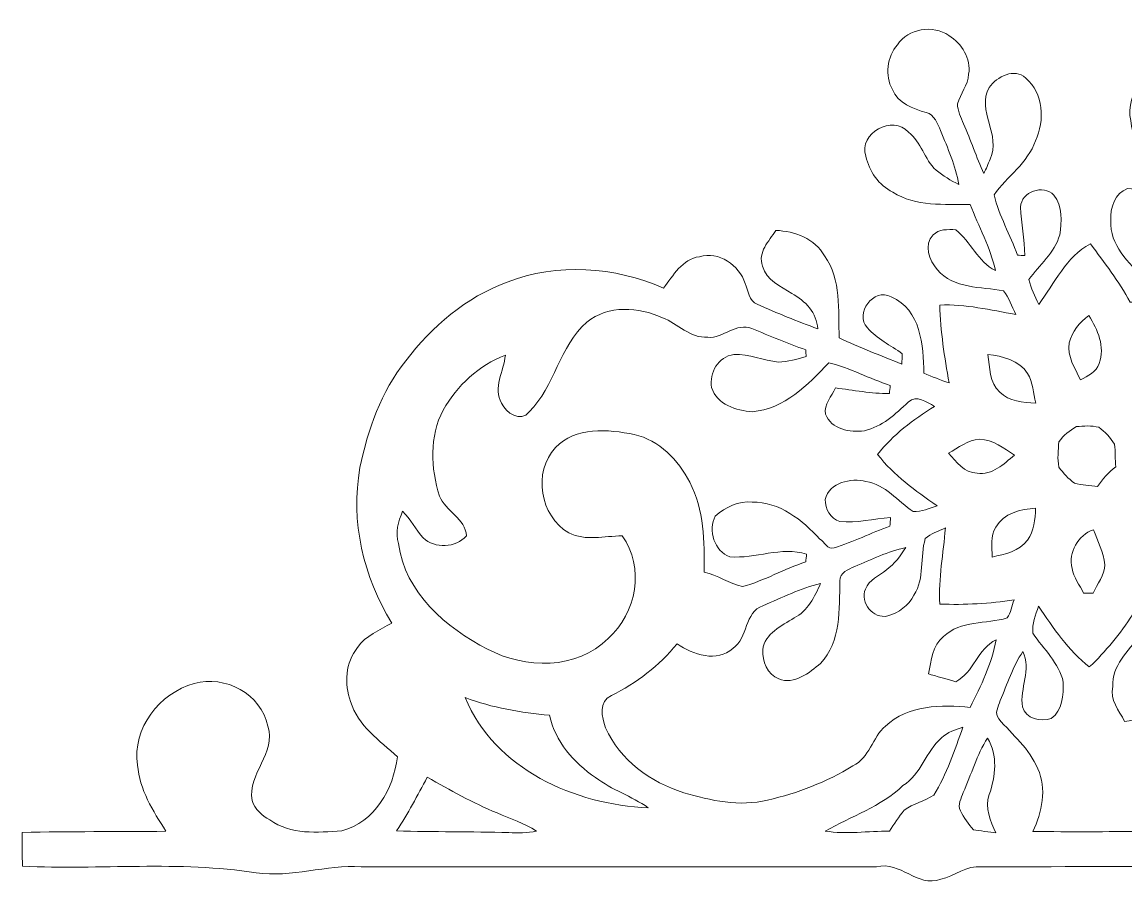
# Model space of a CAD drawing. Header units: centimetres. Extents: x -16.1 to 16.1, y -14.7 to 14.6.
# Drawn here: x -16.05 to 0.58, y 1.6 to 14.65 of the extents above; entities that cross this region are included whole.
import ezdxf

# ---------------------------------------------------------------- set-up
doc = ezdxf.new("R2010")
doc.units = ezdxf.units.CM
doc.header["$MEASUREMENT"] = 0
doc.layers.add('Layer 1', color=7, linetype='Continuous')

msp = doc.modelspace()

# ---------------------------------------------------------------- linework, layer by layer
at = {"layer": 'Layer 1', "color": 251, "lineweight": 9}
for points, knots in [([(-2.86544, 14.3051), (-2.70704, 14.55099), (-2.32851, 14.61061), (-2.08933, 14.44586), (-2.08933, 14.44586), (-1.89989, 14.32133), (-1.75137, 14.09767), (-1.793, 13.86131), (-1.793, 13.86131), (-1.80287, 13.69797), (-1.91541, 13.5685), (-1.96162, 13.41646), (-1.96162, 13.41646), (-1.96162, 13.31027), (-1.90694, 13.2129), (-1.87061, 13.11483), (-1.87061, 13.11483), (-1.76125, 12.86859), (-1.67411, 12.61283), (-1.56546, 12.36588), (-1.56546, 12.36588), (-1.52771, 12.43609), (-1.49913, 12.51017), (-1.4695, 12.58425), (-1.4695, 12.58425), (-1.29733, 12.94197), (-1.67799, 13.31239), (-1.48396, 13.66411), (-1.48396, 13.66411), (-1.36825, 13.82286), (-1.10226, 13.96573), (-0.93291, 13.8031), (-0.93291, 13.8031), (-0.66233, 13.5745), (-0.64399, 13.16457), (-0.78616, 12.85942), (-0.78616, 12.85942), (-0.90152, 12.52569), (-1.21302, 12.32179), (-1.41094, 12.04309), (-1.41094, 12.04309), (-1.33509, 11.72771), (-1.16469, 11.44196), (-1.0585, 11.13575), (-1.0585, 11.13575), (-1.03099, 11.13434), (-0.97595, 11.13187), (-0.94844, 11.13046), (-0.94844, 11.13046), (-0.94491, 11.37634), (-1.00312, 11.61623), (-1.01158, 11.86071), (-1.01158, 11.86071), (-1.001, 12.09283), (-0.66586, 12.20925), (-0.50993, 12.03921), (-0.50993, 12.03921), (-0.36776, 11.8787), (-0.39528, 11.6374), (-0.42068, 11.4409), (-0.42068, 11.4409), (-0.49759, 11.17314), (-0.72866, 10.98899), (-0.88423, 10.7678), (-0.88423, 10.7678), (-0.85813, 10.63656), (-0.7918, 10.51733), (-0.73783, 10.39527), (-0.73783, 10.39527), (-0.49688, 10.71206), (-0.32614, 11.11388), (0.04146, 11.30685), (0.04146, 11.30685), (0.25207, 11.02286), (0.47044, 10.74275), (0.63801, 10.43019), (0.63801, 10.43019), (0.65988, 10.42912), (0.70397, 10.42771), (0.7262, 10.42702), (0.7262, 10.42702), (0.76818, 10.54097), (0.80946, 10.65527), (0.84791, 10.77062), (0.84791, 10.77062), (0.62742, 11.02604), (0.32333, 11.2878), (0.35014, 11.65927), (0.35014, 11.65927), (0.33638, 11.84413), (0.40764, 12.07696), (0.60202, 12.13834), (0.60202, 12.13834), (0.76148, 12.14434), (0.95162, 12.03075), (0.95833, 11.85683), (0.95833, 11.85683), (0.97173, 11.612), (0.89059, 11.37528), (0.8973, 11.13081), (0.8973, 11.13081), (0.92693, 11.13116), (0.98584, 11.13116), (1.01548, 11.13116), (1.01548, 11.13116), (1.1259, 11.4402), (1.24478, 11.7457), (1.3739, 12.04697), (1.3739, 12.04697), (1.06592, 12.36342), (0.69692, 12.69679), (0.64859, 13.16281), (0.64859, 13.16281), (0.60273, 13.37095), (0.68281, 13.57873), (0.79429, 13.75018), (0.79429, 13.75018), (0.94245, 13.94774), (1.26313, 13.88107), (1.40142, 13.70291), (1.40142, 13.70291), (1.51148, 13.57062), (1.44869, 13.38083), (1.44022, 13.22737), (1.44022, 13.22737), (1.3873, 12.96702), (1.35062, 12.69362), (1.42893, 12.43468), (1.42893, 12.43468), (1.45751, 12.43503), (1.51536, 12.43609), (1.54429, 12.43644), (1.54429, 12.43644), (1.63072, 12.67633), (1.72068, 12.91516), (1.82052, 13.15011), (1.82052, 13.15011), (1.86567, 13.26829), (1.94258, 13.40517), (1.85579, 13.52441), (1.85579, 13.52441), (1.71997, 13.75442), (1.6473, 14.07298), (1.84274, 14.29135), (1.84274, 14.29135), (2.04841, 14.62754), (2.6058, 14.6473), (2.81394, 14.3051), (2.81394, 14.3051), (3.03513, 14.05252), (2.9487, 13.638), (2.69893, 13.43762), (2.69893, 13.43762), (2.54371, 13.33497), (2.2756, 13.35613), (2.20645, 13.1494), (2.20645, 13.1494), (2.08475, 12.85519), (1.97256, 12.55709), (1.85756, 12.2604), (1.85756, 12.2604), (2.29818, 12.26005), (2.39589, 12.79768), (2.67389, 13.03475), (2.67389, 13.03475), (2.91519, 13.23442), (3.30536, 13.01464), (3.30677, 12.71937), (3.30677, 12.71937), (3.25597, 12.38599), (2.99386, 12.10659), (2.67459, 12.00711), (2.67459, 12.00711), (2.37226, 11.88787), (2.03924, 11.96231), (1.72985, 11.8974), (1.72985, 11.8974), (1.5517, 11.61482), (1.47444, 11.28568), (1.33474, 10.98441), (1.33474, 10.98441), (1.38096, 10.97065), (1.42752, 10.95689), (1.47409, 10.94313), (1.47409, 10.94313), (1.61026, 11.11882), (1.7235, 11.31073), (1.85826, 11.48747), (1.85826, 11.48747), (2.01066, 11.60812), (2.26854, 11.54109), (2.3331, 11.35341), (2.3331, 11.35341), (2.38496, 11.14598), (2.25232, 10.94807), (2.10061, 10.82107), (2.10061, 10.82107), (1.84839, 10.62457), (1.50972, 10.68278), (1.22044, 10.60411), (1.22044, 10.60411), (1.13824, 10.52192), (1.10896, 10.3928), (1.05816, 10.28697), (1.05816, 10.28697), (1.4441, 10.32718), (1.83533, 10.46018), (2.22304, 10.37797), (2.22304, 10.37797), (2.19305, 9.98392), (2.11579, 9.59728), (2.03218, 9.21205), (2.03218, 9.21205), (2.16553, 9.25721), (2.295, 9.31153), (2.42447, 9.36657), (2.42447, 9.36657), (2.45128, 9.7084), (2.4474, 10.10035), (2.688, 10.3741), (2.688, 10.3741), (2.81994, 10.49863), (3.03831, 10.61399), (3.21117, 10.50357), (3.21117, 10.50357), (3.34487, 10.40655), (3.39708, 10.16526), (3.25985, 10.04919), (3.25985, 10.04919), (3.10251, 9.89503), (2.91413, 9.77861), (2.74127, 9.6442), (2.74127, 9.6442), (2.74867, 9.60046), (2.75644, 9.55707), (2.76455, 9.51332), (2.76455, 9.51332), (3.07429, 9.6375), (3.37662, 9.77932), (3.68953, 9.89503), (3.68953, 9.89503), (3.69341, 10.29543), (3.66272, 10.73358), (3.87721, 11.09236), (3.87721, 11.09236), (4.01127, 11.36012), (4.30372, 11.55062), (4.60886, 11.51322), (4.60886, 11.51322), (4.88051, 11.41585), (4.95671, 10.98864), (4.72422, 10.80802), (4.72422, 10.80802), (4.4734, 10.57059), (4.09417, 10.44113), (3.99045, 10.08094), (3.99045, 10.08094), (4.18413, 10.0894), (4.35664, 10.18431), (4.53232, 10.25663), (4.53232, 10.25663), (4.69213, 10.33), (4.86604, 10.38045), (5.01245, 10.48099), (5.01245, 10.48099), (5.09182, 10.63867), (5.11334, 10.82883), (5.23929, 10.96289), (5.23929, 10.96289), (5.3998, 11.18267), (5.724, 11.22782), (5.95437, 11.09447), (5.95437, 11.09447), (6.14698, 11.01157), (6.2253, 10.79955), (6.32549, 10.62881), (6.32549, 10.62881), (6.9552, 10.83871), (7.63429, 11.01722), (8.29822, 10.86729), (8.29822, 10.86729), (9.10679, 10.71242), (9.79964, 10.18642), (10.29953, 9.54966), (10.29953, 9.54966), (10.82235, 8.8374), (11.08164, 7.93711), (11.02025, 7.05623), (11.02025, 7.05623), (10.97863, 6.53235), (10.76061, 6.04305), (10.50449, 5.59114), (10.50449, 5.59114), (10.72674, 5.44756), (10.99662, 5.30398), (11.07529, 5.03199), (11.07529, 5.03199), (11.11198, 4.8108), (11.14443, 4.5642), (11.03472, 4.35677), (11.03472, 4.35677), (10.92218, 4.05726), (10.64984, 3.87029), (10.43182, 3.65227), (10.43182, 3.65227), (10.40642, 3.61982), (10.35985, 3.59054), (10.36762, 3.54362), (10.36762, 3.54362), (10.44769, 3.10476), (10.68547, 2.63238), (11.14302, 2.49022), (11.14302, 2.49022), (11.54413, 2.40485), (11.99745, 2.41861), (12.34846, 2.65391), (12.34846, 2.65391), (12.50651, 2.75904), (12.62116, 2.94742), (12.56965, 3.14427), (12.56965, 3.14427), (12.51603, 3.32243), (12.40032, 3.47412), (12.33964, 3.6491), (12.33964, 3.6491), (12.19395, 4.1003), (12.54531, 4.59594), (12.98911, 4.69262), (12.98911, 4.69262), (13.64139, 4.83125), (14.30567, 4.24741), (14.30814, 3.59336), (14.30814, 3.59336), (14.30779, 3.16897), (14.06684, 2.80702), (13.87317, 2.44789), (13.87317, 2.44789), (14.5879, 2.44436), (15.30298, 2.45776), (16.01806, 2.45142), (16.01806, 2.45142), (16.02194, 2.27574), (16.02582, 2.10005), (16.02264, 1.92402), (16.02264, 1.92402), (15.07685, 1.91414), (14.1307, 1.93566), (13.18525, 1.91731), (13.18525, 1.91731), (12.8995, 1.91802), (12.62257, 1.83582), (12.33788, 1.82841), (12.33788, 1.82841), (11.84046, 1.79067), (11.35469, 1.93636), (10.85798, 1.9226), (10.85798, 1.9226), (8.27035, 1.92084), (5.68273, 1.92684), (3.0951, 1.92014), (3.0951, 1.92014), (2.85415, 1.95612), (2.67389, 1.76103), (2.44599, 1.73422), (2.44599, 1.73422), (2.19375, 1.69012), (2.00079, 1.90497), (1.7549, 1.90885), (1.7549, 1.90885), (0.63836, 1.94165), (-0.47995, 1.91943), (-1.59685, 1.92049), (-1.59685, 1.92049), (-1.82686, 1.95506), (-2.00043, 1.77973), (-2.2128, 1.73457), (-2.2128, 1.73457), (-2.5751, 1.60475), (-2.81641, 2.01644), (-3.18153, 1.92155), (-3.18153, 1.92155), (-5.76916, 1.92649), (-8.35678, 1.91872), (-10.94405, 1.92472), (-10.94405, 1.92472), (-11.47604, 1.95647), (-11.99216, 1.75504), (-12.52485, 1.833), (-12.52485, 1.833), (-13.69043, 2.01362), (-14.87506, 1.87745), (-16.04839, 1.93107), (-16.04839, 1.93107), (-16.05085, 2.10146), (-16.05369, 2.2708), (-16.05333, 2.44047), (-16.05333, 2.44047), (-15.3319, 2.4613), (-14.61047, 2.44472), (-13.88904, 2.45952), (-13.88904, 2.45952), (-14.07848, 2.76821), (-14.28662, 3.08254), (-14.31308, 3.45542), (-14.31308, 3.45542), (-14.40304, 4.01034), (-13.97865, 4.53633), (-13.46112, 4.68627), (-13.46112, 4.68627), (-12.99369, 4.81503), (-12.45182, 4.5268), (-12.35164, 4.04068), (-12.35164, 4.04068), (-12.21405, 3.63887), (-12.6642, 3.32454), (-12.5887, 2.92273), (-12.5887, 2.92273), (-12.54531, 2.79255), (-12.44265, 2.68848), (-12.31989, 2.62957), (-12.31989, 2.62957), (-12.00909, 2.40203), (-11.59916, 2.43766), (-11.23756, 2.46588), (-11.23756, 2.46588), (-10.73979, 2.59112), (-10.45934, 3.09982), (-10.39831, 3.57854), (-10.39831, 3.57854), (-10.6643, 3.82478), (-10.99803, 4.04703), (-11.10351, 4.41357), (-11.10351, 4.41357), (-11.19841, 4.67709), (-11.18676, 5.00412), (-10.99979, 5.22602), (-10.99979, 5.22602), (-10.87561, 5.40663), (-10.66747, 5.48848), (-10.48509, 5.59467), (-10.48509, 5.59467), (-10.91019, 6.28964), (-11.11127, 7.12643), (-10.9631, 7.9357), (-10.9631, 7.9357), (-10.84386, 8.5079), (-10.6449, 9.08188), (-10.27448, 9.54295), (-10.27448, 9.54295), (-9.87902, 10.05907), (-9.36431, 10.50532), (-8.74589, 10.72758), (-8.74589, 10.72758), (-7.9906, 11.02639), (-7.12664, 10.96254), (-6.38934, 10.64151), (-6.38934, 10.64151), (-6.24435, 10.82742), (-6.10817, 11.07825), (-5.84888, 11.11282), (-5.84888, 11.11282), (-5.55431, 11.20066), (-5.24881, 10.98652), (-5.15885, 10.70995), (-5.15885, 10.70995), (-5.11122, 10.60129), (-5.10204, 10.4503), (-4.97964, 10.39562), (-4.97964, 10.39562), (-4.67942, 10.26367), (-4.37427, 10.14127), (-4.06736, 10.02556), (-4.06736, 10.02556), (-4.07547, 10.26474), (-4.25573, 10.45171), (-4.45682, 10.55754), (-4.45682, 10.55754), (-4.62227, 10.66338), (-4.84523, 10.76004), (-4.89638, 10.96889), (-4.89638, 10.96889), (-4.9761, 11.18337), (-4.79972, 11.34565), (-4.69847, 11.50863), (-4.69847, 11.50863), (-4.41237, 11.49876), (-4.1111, 11.3834), (-3.96293, 11.12517), (-3.96293, 11.12517), (-3.70787, 10.76674), (-3.76114, 10.30531), (-3.74351, 9.89044), (-3.74351, 9.89044), (-3.43553, 9.74333), (-3.11662, 9.62163), (-2.79912, 9.49673), (-2.79912, 9.49673), (-2.79771, 9.5479), (-2.79594, 9.59905), (-2.79418, 9.64984), (-2.79418, 9.64984), (-2.96739, 9.78214), (-3.17624, 9.87457), (-3.31876, 10.04284), (-3.31876, 10.04284), (-3.51349, 10.25416), (-3.23021, 10.6528), (-2.95857, 10.50886), (-2.95857, 10.50886), (-2.51266, 10.31307), (-2.47351, 9.7765), (-2.46892, 9.3581), (-2.46892, 9.3581), (-2.34262, 9.30623), (-2.21598, 9.25333), (-2.0858, 9.21064), (-2.0858, 9.21064), (-2.15812, 9.59869), (-2.21668, 9.99028), (-2.22796, 10.38539), (-2.22796, 10.38539), (-1.84027, 10.40197), (-1.4635, 10.30884), (-1.08461, 10.24392), (-1.08461, 10.24392), (-1.13823, 10.36634), (-1.18974, 10.49193), (-1.2677, 10.60129), (-1.2677, 10.60129), (-1.60708, 10.65879), (-2.02089, 10.6281), (-2.26642, 10.91809), (-2.26642, 10.91809), (-2.38707, 11.05637), (-2.47491, 11.29168), (-2.32957, 11.4409), (-2.32957, 11.4409), (-2.24138, 11.5291), (-2.10556, 11.52557), (-1.98844, 11.51781), (-1.98844, 11.51781), (-1.76195, 11.34142), (-1.65506, 11.03627), (-1.38977, 10.90538), (-1.38977, 10.90538), (-1.46386, 11.25428), (-1.64412, 11.56931), (-1.77077, 11.90022), (-1.77077, 11.90022), (-2.15918, 11.90868), (-2.59062, 11.86), (-2.93459, 12.08507), (-2.93459, 12.08507), (-3.14837, 12.18985), (-3.29054, 12.3994), (-3.3424, 12.62694), (-3.3424, 12.62694), (-3.45811, 12.9716), (-2.93247, 13.25982), (-2.70105, 12.98713), (-2.70105, 12.98713), (-2.5049, 12.84037), (-2.4601, 12.58002), (-2.28406, 12.41704), (-2.28406, 12.41704), (-2.17999, 12.33096), (-2.06217, 12.26182), (-1.94222, 12.19973), (-1.94222, 12.19973), (-1.98773, 12.48442), (-2.10944, 12.74724), (-2.21457, 13.01323), (-2.21457, 13.01323), (-2.26395, 13.11695), (-2.30664, 13.25206), (-2.43152, 13.28452), (-2.43152, 13.28452), (-2.62732, 13.34343), (-2.85697, 13.42457), (-2.94164, 13.63059), (-2.94164, 13.63059), (-3.05982, 13.84438), (-3.02102, 14.12095), (-2.86544, 14.3051), (-2.86544, 14.3051), (-2.86544, 14.3051), (-2.86544, 14.3051), (-2.86544, 14.3051)], [0, 0, 0, 0, 0.00675676, 0.00675676, 0.00675676, 0.00675676, 0.01351351, 0.01351351, 0.01351351, 0.01351351, 0.02027027, 0.02027027, 0.02027027, 0.02027027, 0.02702703, 0.02702703, 0.02702703, 0.02702703, 0.03378378, 0.03378378, 0.03378378, 0.03378378, 0.04054054, 0.04054054, 0.04054054, 0.04054054, 0.0472973, 0.0472973, 0.0472973, 0.0472973, 0.05405405, 0.05405405, 0.05405405, 0.05405405, 0.06081081, 0.06081081, 0.06081081, 0.06081081, 0.06756757, 0.06756757, 0.06756757, 0.06756757, 0.07432432, 0.07432432, 0.07432432, 0.07432432, 0.08108108, 0.08108108, 0.08108108, 0.08108108, 0.08783784, 0.08783784, 0.08783784, 0.08783784, 0.09459459, 0.09459459, 0.09459459, 0.09459459, 0.10135135, 0.10135135, 0.10135135, 0.10135135, 0.10810811, 0.10810811, 0.10810811, 0.10810811, 0.11486486, 0.11486486, 0.11486486, 0.11486486, 0.12162162, 0.12162162, 0.12162162, 0.12162162, 0.12837838, 0.12837838, 0.12837838, 0.12837838, 0.13513514, 0.13513514, 0.13513514, 0.13513514, 0.14189189, 0.14189189, 0.14189189, 0.14189189, 0.14864865, 0.14864865, 0.14864865, 0.14864865, 0.15540541, 0.15540541, 0.15540541, 0.15540541, 0.16216216, 0.16216216, 0.16216216, 0.16216216, 0.16891892, 0.16891892, 0.16891892, 0.16891892, 0.17567568, 0.17567568, 0.17567568, 0.17567568, 0.18243243, 0.18243243, 0.18243243, 0.18243243, 0.18918919, 0.18918919, 0.18918919, 0.18918919, 0.19594595, 0.19594595, 0.19594595, 0.19594595, 0.2027027, 0.2027027, 0.2027027, 0.2027027, 0.20945946, 0.20945946, 0.20945946, 0.20945946, 0.21621622, 0.21621622, 0.21621622, 0.21621622, 0.22297297, 0.22297297, 0.22297297, 0.22297297, 0.22972973, 0.22972973, 0.22972973, 0.22972973, 0.23648649, 0.23648649, 0.23648649, 0.23648649, 0.24324324, 0.24324324, 0.24324324, 0.24324324, 0.25, 0.25, 0.25, 0.25, 0.25675676, 0.25675676, 0.25675676, 0.25675676, 0.26351351, 0.26351351, 0.26351351, 0.26351351, 0.27027027, 0.27027027, 0.27027027, 0.27027027, 0.27702703, 0.27702703, 0.27702703, 0.27702703, 0.28378378, 0.28378378, 0.28378378, 0.28378378, 0.29054054, 0.29054054, 0.29054054, 0.29054054, 0.2972973, 0.2972973, 0.2972973, 0.2972973, 0.30405405, 0.30405405, 0.30405405, 0.30405405, 0.31081081, 0.31081081, 0.31081081, 0.31081081, 0.31756757, 0.31756757, 0.31756757, 0.31756757, 0.32432432, 0.32432432, 0.32432432, 0.32432432, 0.33108108, 0.33108108, 0.33108108, 0.33108108, 0.33783784, 0.33783784, 0.33783784, 0.33783784, 0.34459459, 0.34459459, 0.34459459, 0.34459459, 0.35135135, 0.35135135, 0.35135135, 0.35135135, 0.35810811, 0.35810811, 0.35810811, 0.35810811, 0.36486486, 0.36486486, 0.36486486, 0.36486486, 0.37162162, 0.37162162, 0.37162162, 0.37162162, 0.37837838, 0.37837838, 0.37837838, 0.37837838, 0.38513514, 0.38513514, 0.38513514, 0.38513514, 0.39189189, 0.39189189, 0.39189189, 0.39189189, 0.39864865, 0.39864865, 0.39864865, 0.39864865, 0.40540541, 0.40540541, 0.40540541, 0.40540541, 0.41216216, 0.41216216, 0.41216216, 0.41216216, 0.41891892, 0.41891892, 0.41891892, 0.41891892, 0.42567568, 0.42567568, 0.42567568, 0.42567568, 0.43243243, 0.43243243, 0.43243243, 0.43243243, 0.43918919, 0.43918919, 0.43918919, 0.43918919, 0.44594595, 0.44594595, 0.44594595, 0.44594595, 0.4527027, 0.4527027, 0.4527027, 0.4527027, 0.45945946, 0.45945946, 0.45945946, 0.45945946, 0.46621622, 0.46621622, 0.46621622, 0.46621622, 0.47297297, 0.47297297, 0.47297297, 0.47297297, 0.47972973, 0.47972973, 0.47972973, 0.47972973, 0.48648649, 0.48648649, 0.48648649, 0.48648649, 0.49324324, 0.49324324, 0.49324324, 0.49324324, 0.5, 0.5, 0.5, 0.5, 0.50675676, 0.50675676, 0.50675676, 0.50675676, 0.51351351, 0.51351351, 0.51351351, 0.51351351, 0.52027027, 0.52027027, 0.52027027, 0.52027027, 0.52702703, 0.52702703, 0.52702703, 0.52702703, 0.53378378, 0.53378378, 0.53378378, 0.53378378, 0.54054054, 0.54054054, 0.54054054, 0.54054054, 0.5472973, 0.5472973, 0.5472973, 0.5472973, 0.55405405, 0.55405405, 0.55405405, 0.55405405, 0.56081081, 0.56081081, 0.56081081, 0.56081081, 0.56756757, 0.56756757, 0.56756757, 0.56756757, 0.57432432, 0.57432432, 0.57432432, 0.57432432, 0.58108108, 0.58108108, 0.58108108, 0.58108108, 0.58783784, 0.58783784, 0.58783784, 0.58783784, 0.59459459, 0.59459459, 0.59459459, 0.59459459, 0.60135135, 0.60135135, 0.60135135, 0.60135135, 0.60810811, 0.60810811, 0.60810811, 0.60810811, 0.61486486, 0.61486486, 0.61486486, 0.61486486, 0.62162162, 0.62162162, 0.62162162, 0.62162162, 0.62837838, 0.62837838, 0.62837838, 0.62837838, 0.63513514, 0.63513514, 0.63513514, 0.63513514, 0.64189189, 0.64189189, 0.64189189, 0.64189189, 0.64864865, 0.64864865, 0.64864865, 0.64864865, 0.65540541, 0.65540541, 0.65540541, 0.65540541, 0.66216216, 0.66216216, 0.66216216, 0.66216216, 0.66891892, 0.66891892, 0.66891892, 0.66891892, 0.67567568, 0.67567568, 0.67567568, 0.67567568, 0.68243243, 0.68243243, 0.68243243, 0.68243243, 0.68918919, 0.68918919, 0.68918919, 0.68918919, 0.69594595, 0.69594595, 0.69594595, 0.69594595, 0.7027027, 0.7027027, 0.7027027, 0.7027027, 0.70945946, 0.70945946, 0.70945946, 0.70945946, 0.71621622, 0.71621622, 0.71621622, 0.71621622, 0.72297297, 0.72297297, 0.72297297, 0.72297297, 0.72972973, 0.72972973, 0.72972973, 0.72972973, 0.73648649, 0.73648649, 0.73648649, 0.73648649, 0.74324324, 0.74324324, 0.74324324, 0.74324324, 0.75, 0.75, 0.75, 0.75, 0.75675676, 0.75675676, 0.75675676, 0.75675676, 0.76351351, 0.76351351, 0.76351351, 0.76351351, 0.77027027, 0.77027027, 0.77027027, 0.77027027, 0.77702703, 0.77702703, 0.77702703, 0.77702703, 0.78378378, 0.78378378, 0.78378378, 0.78378378, 0.79054054, 0.79054054, 0.79054054, 0.79054054, 0.7972973, 0.7972973, 0.7972973, 0.7972973, 0.80405405, 0.80405405, 0.80405405, 0.80405405, 0.81081081, 0.81081081, 0.81081081, 0.81081081, 0.81756757, 0.81756757, 0.81756757, 0.81756757, 0.82432432, 0.82432432, 0.82432432, 0.82432432, 0.83108108, 0.83108108, 0.83108108, 0.83108108, 0.83783784, 0.83783784, 0.83783784, 0.83783784, 0.84459459, 0.84459459, 0.84459459, 0.84459459, 0.85135135, 0.85135135, 0.85135135, 0.85135135, 0.85810811, 0.85810811, 0.85810811, 0.85810811, 0.86486486, 0.86486486, 0.86486486, 0.86486486, 0.87162162, 0.87162162, 0.87162162, 0.87162162, 0.87837838, 0.87837838, 0.87837838, 0.87837838, 0.88513514, 0.88513514, 0.88513514, 0.88513514, 0.89189189, 0.89189189, 0.89189189, 0.89189189, 0.89864865, 0.89864865, 0.89864865, 0.89864865, 0.90540541, 0.90540541, 0.90540541, 0.90540541, 0.91216216, 0.91216216, 0.91216216, 0.91216216, 0.91891892, 0.91891892, 0.91891892, 0.91891892, 0.92567568, 0.92567568, 0.92567568, 0.92567568, 0.93243243, 0.93243243, 0.93243243, 0.93243243, 0.93918919, 0.93918919, 0.93918919, 0.93918919, 0.94594595, 0.94594595, 0.94594595, 0.94594595, 0.9527027, 0.9527027, 0.9527027, 0.9527027, 0.95945946, 0.95945946, 0.95945946, 0.95945946, 0.96621622, 0.96621622, 0.96621622, 0.96621622, 0.97297297, 0.97297297, 0.97297297, 0.97297297, 0.97972973, 0.97972973, 0.97972973, 0.97972973, 0.98648649, 0.98648649, 0.98648649, 0.98648649, 1, 1, 1, 1]), ([(-7.54433, 10.12891), (-7.95955, 9.76309), (-8.02798, 9.1616), (-8.41287, 8.77567), (-8.41287, 8.77567), (-8.54693, 8.61338), (-8.76177, 8.75662), (-8.8295, 8.90619), (-8.8295, 8.90619), (-8.96885, 9.13726), (-8.79246, 9.38809), (-8.77306, 9.63045), (-8.77306, 9.63045), (-9.1724, 9.47698), (-9.49872, 9.17183), (-9.71074, 8.80388), (-9.71074, 8.80388), (-9.91817, 8.40666), (-9.89665, 7.92547), (-9.76648, 7.50813), (-9.76648, 7.50813), (-9.67652, 7.28483), (-9.37031, 7.16312), (-9.36008, 6.907), (-9.36008, 6.907), (-9.51918, 6.72744), (-9.83633, 6.70874), (-10.0099, 6.87737), (-10.0099, 6.87737), (-10.12279, 7.00366), (-10.19934, 7.15818), (-10.31998, 7.27777), (-10.31998, 7.27777), (-10.38878, 7.12537), (-10.43323, 6.95604), (-10.38419, 6.79129), (-10.38419, 6.79129), (-10.28258, 6.0561), (-9.66734, 5.51847), (-9.04046, 5.20132), (-9.04046, 5.20132), (-8.47672, 4.90358), (-7.69532, 4.88417), (-7.22472, 5.3636), (-7.22472, 5.3636), (-6.7968, 5.73543), (-6.66803, 6.44098), (-7.01446, 6.90806), (-7.01446, 6.90806), (-7.28363, 6.90665), (-7.56197, 6.8248), (-7.81774, 6.95286), (-7.81774, 6.95286), (-8.24954, 7.20298), (-8.36488, 7.87185), (-8.01564, 8.23662), (-8.01564, 8.23662), (-7.72072, 8.55659), (-7.22048, 8.5139), (-6.83066, 8.43347), (-6.83066, 8.43347), (-6.4546, 8.35268), (-6.16921, 8.04612), (-5.99458, 7.71768), (-5.99458, 7.71768), (-5.77727, 7.3), (-5.76916, 6.82092), (-5.77727, 6.36196), (-5.77727, 6.36196), (-5.57583, 6.31257), (-5.39874, 6.19368), (-5.19907, 6.14394), (-5.19907, 6.14394), (-4.86922, 6.2339), (-4.57182, 6.40923), (-4.24762, 6.51577), (-4.24762, 6.51577), (-4.24445, 6.5447), (-4.23844, 6.60291), (-4.23563, 6.63183), (-4.23563, 6.63183), (-4.61663, 6.7546), (-5.00573, 6.55952), (-5.39168, 6.59268), (-5.39168, 6.59268), (-5.62593, 6.67205), (-5.72329, 6.9952), (-5.6097, 7.20686), (-5.6097, 7.20686), (-5.45624, 7.33986), (-5.26186, 7.43723), (-5.05302, 7.41747), (-5.05302, 7.41747), (-4.64237, 7.42347), (-4.29666, 7.14372), (-4.03278, 6.85797), (-4.03278, 6.85797), (-3.96787, 6.82516), (-3.91672, 6.6911), (-3.82147, 6.7285), (-3.82147, 6.7285), (-3.53219, 6.81387), (-3.26302, 6.95427), (-2.97798, 7.0527), (-2.97798, 7.0527), (-2.97516, 7.09715), (-2.97233, 7.14125), (-2.96951, 7.18534), (-2.96951, 7.18534), (-3.22422, 7.167), (-3.47645, 7.09433), (-3.73363, 7.12608), (-3.73363, 7.12608), (-3.87368, 7.161), (-3.9587, 7.32046), (-3.95447, 7.45698), (-3.95447, 7.45698), (-3.88814, 7.71169), (-3.56535, 7.78577), (-3.33957, 7.72509), (-3.33957, 7.72509), (-3.04818, 7.68311), (-2.86191, 7.42735), (-2.62872, 7.27601), (-2.62872, 7.27601), (-2.50208, 7.2693), (-2.38495, 7.31834), (-2.2696, 7.36244), (-2.2696, 7.36244), (-2.59238, 7.59068), (-2.92189, 7.81682), (-3.16424, 8.13467), (-3.16424, 8.13467), (-2.93212, 8.4317), (-2.63014, 8.66171), (-2.30982, 8.8561), (-2.30982, 8.8561), (-2.422, 8.92912), (-2.57793, 9.0346), (-2.70493, 8.92348), (-2.70493, 8.92348), (-2.89366, 8.73898), (-3.09933, 8.55306), (-3.36392, 8.49062), (-3.36392, 8.49062), (-3.5777, 8.46098), (-3.86486, 8.51355), (-3.94812, 8.74286), (-3.94812, 8.74286), (-3.97951, 8.88961), (-3.85428, 9.01132), (-3.7996, 9.13585), (-3.7996, 9.13585), (-3.52902, 9.10304), (-3.25985, 9.04907), (-2.98609, 9.0533), (-2.98609, 9.0533), (-2.98186, 9.09352), (-2.97762, 9.13409), (-2.97339, 9.1743), (-2.97339, 9.1743), (-3.28877, 9.27273), (-3.57946, 9.43817), (-3.9012, 9.5165), (-3.9012, 9.5165), (-4.21199, 9.18065), (-4.57112, 8.81976), (-5.05302, 8.77812), (-5.05302, 8.77812), (-5.29079, 8.79295), (-5.58747, 8.8882), (-5.66685, 9.14078), (-5.66685, 9.14078), (-5.70142, 9.37115), (-5.56666, 9.60117), (-5.32995, 9.64172), (-5.32995, 9.64172), (-5.10063, 9.64914), (-4.88474, 9.55388), (-4.66001, 9.52601), (-4.66001, 9.52601), (-4.51678, 9.52531), (-4.37851, 9.574), (-4.24057, 9.60752), (-4.24057, 9.60752), (-4.24198, 9.63327), (-4.24515, 9.68442), (-4.24656, 9.71017), (-4.24656, 9.71017), (-4.52279, 9.80401), (-4.78879, 9.9236), (-5.05972, 10.0305), (-5.05972, 10.0305), (-5.28832, 10.12821), (-5.48976, 9.88198), (-5.72329, 9.89856), (-5.72329, 9.89856), (-5.99105, 9.88445), (-6.17309, 10.10634), (-6.40733, 10.19277), (-6.40733, 10.19277), (-6.76117, 10.3614), (-7.22542, 10.38468), (-7.54433, 10.12891), (-7.54433, 10.12891), (-7.54433, 10.12891), (-7.54433, 10.12891), (-7.54433, 10.12891)], [0, 0, 0, 0, 0.01886792, 0.01886792, 0.01886792, 0.01886792, 0.03773585, 0.03773585, 0.03773585, 0.03773585, 0.05660377, 0.05660377, 0.05660377, 0.05660377, 0.0754717, 0.0754717, 0.0754717, 0.0754717, 0.09433962, 0.09433962, 0.09433962, 0.09433962, 0.11320755, 0.11320755, 0.11320755, 0.11320755, 0.13207547, 0.13207547, 0.13207547, 0.13207547, 0.1509434, 0.1509434, 0.1509434, 0.1509434, 0.16981132, 0.16981132, 0.16981132, 0.16981132, 0.18867925, 0.18867925, 0.18867925, 0.18867925, 0.20754717, 0.20754717, 0.20754717, 0.20754717, 0.22641509, 0.22641509, 0.22641509, 0.22641509, 0.24528302, 0.24528302, 0.24528302, 0.24528302, 0.26415094, 0.26415094, 0.26415094, 0.26415094, 0.28301887, 0.28301887, 0.28301887, 0.28301887, 0.30188679, 0.30188679, 0.30188679, 0.30188679, 0.32075472, 0.32075472, 0.32075472, 0.32075472, 0.33962264, 0.33962264, 0.33962264, 0.33962264, 0.35849057, 0.35849057, 0.35849057, 0.35849057, 0.37735849, 0.37735849, 0.37735849, 0.37735849, 0.39622642, 0.39622642, 0.39622642, 0.39622642, 0.41509434, 0.41509434, 0.41509434, 0.41509434, 0.43396226, 0.43396226, 0.43396226, 0.43396226, 0.45283019, 0.45283019, 0.45283019, 0.45283019, 0.47169811, 0.47169811, 0.47169811, 0.47169811, 0.49056604, 0.49056604, 0.49056604, 0.49056604, 0.50943396, 0.50943396, 0.50943396, 0.50943396, 0.52830189, 0.52830189, 0.52830189, 0.52830189, 0.54716981, 0.54716981, 0.54716981, 0.54716981, 0.56603774, 0.56603774, 0.56603774, 0.56603774, 0.58490566, 0.58490566, 0.58490566, 0.58490566, 0.60377358, 0.60377358, 0.60377358, 0.60377358, 0.62264151, 0.62264151, 0.62264151, 0.62264151, 0.64150943, 0.64150943, 0.64150943, 0.64150943, 0.66037736, 0.66037736, 0.66037736, 0.66037736, 0.67924528, 0.67924528, 0.67924528, 0.67924528, 0.69811321, 0.69811321, 0.69811321, 0.69811321, 0.71698113, 0.71698113, 0.71698113, 0.71698113, 0.73584906, 0.73584906, 0.73584906, 0.73584906, 0.75471698, 0.75471698, 0.75471698, 0.75471698, 0.77358491, 0.77358491, 0.77358491, 0.77358491, 0.79245283, 0.79245283, 0.79245283, 0.79245283, 0.81132075, 0.81132075, 0.81132075, 0.81132075, 0.83018868, 0.83018868, 0.83018868, 0.83018868, 0.8490566, 0.8490566, 0.8490566, 0.8490566, 0.86792453, 0.86792453, 0.86792453, 0.86792453, 0.88679245, 0.88679245, 0.88679245, 0.88679245, 0.90566038, 0.90566038, 0.90566038, 0.90566038, 0.9245283, 0.9245283, 0.9245283, 0.9245283, 0.94339623, 0.94339623, 0.94339623, 0.94339623, 0.96226415, 0.96226415, 0.96226415, 0.96226415, 1, 1, 1, 1]), ([(-0.27781, 9.81317), (-0.31097, 9.60892), (-0.19032, 9.43501), (-0.10883, 9.26003), (-0.10883, 9.26003), (0.00547, 9.31153), (0.12895, 9.37821), (0.17163, 9.50521), (0.17163, 9.50521), (0.26618, 9.75709), (0.15047, 10.01427), (0.01923, 10.22523), (0.01923, 10.22523), (-0.12153, 10.12645), (-0.23971, 9.98428), (-0.27781, 9.81317), (-0.27781, 9.81317), (-0.27781, 9.81317), (-0.27781, 9.81317), (-0.27781, 9.81317)], [0, 0, 0, 0, 0.16666667, 0.16666667, 0.16666667, 0.16666667, 0.33333333, 0.33333333, 0.33333333, 0.33333333, 0.5, 0.5, 0.5, 0.5, 0.66666667, 0.66666667, 0.66666667, 0.66666667, 1, 1, 1, 1]), ([(-1.50442, 9.63785), (-1.47126, 9.44594), (-1.48502, 9.21346), (-1.32345, 9.07411), (-1.32345, 9.07411), (-1.18409, 8.92877), (-0.96996, 8.91642), (-0.78263, 8.90902), (-0.78263, 8.90902), (-0.81473, 9.05895), (-0.82673, 9.21875), (-0.90399, 9.35387), (-0.90399, 9.35387), (-1.03663, 9.55072), (-1.28075, 9.61986), (-1.50442, 9.63785), (-1.50442, 9.63785), (-1.50442, 9.63785), (-1.50442, 9.63785), (-1.50442, 9.63785)], [0, 0, 0, 0, 0.16666667, 0.16666667, 0.16666667, 0.16666667, 0.33333333, 0.33333333, 0.33333333, 0.33333333, 0.5, 0.5, 0.5, 0.5, 0.66666667, 0.66666667, 0.66666667, 0.66666667, 1, 1, 1, 1]), ([(-0.43232, 8.32517), (-0.44573, 8.19958), (-0.45772, 8.06799), (-0.43197, 7.94346), (-0.43197, 7.94346), (-0.36706, 7.8535), (-0.29227, 7.76566), (-0.19949, 7.70357), (-0.19949, 7.70357), (-0.0866, 7.669), (0.0337, 7.6683), (0.15047, 7.64925), (0.15047, 7.64925), (0.2249, 7.76284), (0.31451, 7.86656), (0.42493, 7.94699), (0.42493, 7.94699), (0.41152, 8.06023), (0.41964, 8.17488), (0.40447, 8.28777), (0.40447, 8.28777), (0.34555, 8.38761), (0.26124, 8.47545), (0.16811, 8.54389), (0.16811, 8.54389), (0.05945, 8.57141), (-0.05873, 8.56505), (-0.1695, 8.55341), (-0.1695, 8.55341), (-0.26863, 8.49485), (-0.36741, 8.42112), (-0.43232, 8.32517), (-0.43232, 8.32517), (-0.43232, 8.32517), (-0.43232, 8.32517), (-0.43232, 8.32517)], [0, 0, 0, 0, 0.1, 0.1, 0.1, 0.1, 0.2, 0.2, 0.2, 0.2, 0.3, 0.3, 0.3, 0.3, 0.4, 0.4, 0.4, 0.4, 0.5, 0.5, 0.5, 0.5, 0.6, 0.6, 0.6, 0.6, 0.7, 0.7, 0.7, 0.7, 0.8, 0.8, 0.8, 0.8, 1, 1, 1, 1]), ([(-2.0978, 8.15513), (-1.98032, 8.02566), (-1.85932, 7.85421), (-1.666, 7.8528), (-1.666, 7.8528), (-1.43493, 7.81964), (-1.26453, 7.98897), (-1.10401, 8.12373), (-1.10401, 8.12373), (-1.26312, 8.23168), (-1.42752, 8.35515), (-1.6279, 8.36502), (-1.6279, 8.36502), (-1.80464, 8.35657), (-1.94681, 8.22992), (-2.0978, 8.15513), (-2.0978, 8.15513), (-2.0978, 8.15513), (-2.0978, 8.15513), (-2.0978, 8.15513)], [0, 0, 0, 0, 0.16666667, 0.16666667, 0.16666667, 0.16666667, 0.33333333, 0.33333333, 0.33333333, 0.33333333, 0.5, 0.5, 0.5, 0.5, 0.66666667, 0.66666667, 0.66666667, 0.66666667, 1, 1, 1, 1]), ([(-1.38307, 7.03718), (-1.47232, 6.90277), (-1.44128, 6.73978), (-1.43846, 6.5888), (-1.43846, 6.5888), (-1.249, 6.63042), (-1.02817, 6.67523), (-0.90751, 6.84491), (-0.90751, 6.84491), (-0.80027, 6.97967), (-0.79357, 7.161), (-0.78334, 7.32434), (-0.78334, 7.32434), (-1.00418, 7.30917), (-1.26983, 7.2499), (-1.38307, 7.03718), (-1.38307, 7.03718), (-1.38307, 7.03718), (-1.38307, 7.03718), (-1.38307, 7.03718)], [0, 0, 0, 0, 0.16666667, 0.16666667, 0.16666667, 0.16666667, 0.33333333, 0.33333333, 0.33333333, 0.33333333, 0.5, 0.5, 0.5, 0.5, 0.66666667, 0.66666667, 0.66666667, 0.66666667, 1, 1, 1, 1]), ([(-2.44564, 6.86749), (-2.53312, 6.59162), (-2.44846, 6.26847), (-2.61885, 6.01588), (-2.61885, 6.01588), (-2.69434, 5.85608), (-2.84745, 5.75201), (-3.0122, 5.70085), (-3.0122, 5.70085), (-3.23233, 5.65323), (-3.43482, 5.89806), (-3.3491, 6.10725), (-3.3491, 6.10725), (-3.29336, 6.24625), (-3.13849, 6.30305), (-3.03266, 6.39512), (-3.03266, 6.39512), (-2.91024, 6.48155), (-2.82311, 6.60714), (-2.74126, 6.73061), (-2.74126, 6.73061), (-3.01043, 6.67593), (-3.25738, 6.55246), (-3.50891, 6.44698), (-3.50891, 6.44698), (-3.60169, 6.40006), (-3.74174, 6.35808), (-3.73327, 6.22826), (-3.73327, 6.22826), (-3.74315, 5.81092), (-3.71176, 5.31068), (-4.02572, 4.98719), (-4.02572, 4.98719), (-4.1873, 4.84572), (-4.42296, 4.6591), (-4.65332, 4.7547), (-4.65332, 4.7547), (-4.82794, 4.81891), (-4.89956, 5.0207), (-4.89427, 5.19285), (-4.89427, 5.19285), (-4.8664, 5.4398), (-4.6064, 5.54951), (-4.42366, 5.67228), (-4.42366, 5.67228), (-4.21658, 5.77353), (-4.11604, 5.99119), (-4.02291, 6.1898), (-4.02291, 6.1898), (-4.327, 6.12172), (-4.60605, 5.97461), (-4.89215, 5.85608), (-4.89215, 5.85608), (-5.17578, 5.75836), (-5.11228, 5.3696), (-5.34335, 5.21296), (-5.34335, 5.21296), (-5.58642, 4.99389), (-5.94307, 5.12195), (-6.18649, 5.28034), (-6.18649, 5.28034), (-6.45707, 4.95261), (-6.79397, 4.68943), (-7.17533, 4.50317), (-7.17533, 4.50317), (-7.36971, 4.41956), (-7.32173, 4.17721), (-7.26352, 4.01563), (-7.26352, 4.01563), (-7.04692, 3.53162), (-6.58372, 3.19472), (-6.0863, 3.0395), (-6.0863, 3.0395), (-5.67955, 2.91991), (-5.24351, 2.82325), (-4.82124, 2.92802), (-4.82124, 2.92802), (-4.37004, 3.02962), (-3.93224, 3.20072), (-3.53713, 3.44237), (-3.53713, 3.44237), (-3.29089, 3.56302), (-3.24327, 3.87064), (-3.04677, 4.04315), (-3.04677, 4.04315), (-2.71092, 4.3603), (-2.20186, 4.36771), (-1.7683, 4.32466), (-1.7683, 4.32466), (-1.60885, 4.65063), (-1.44128, 4.98295), (-1.37954, 5.34349), (-1.37954, 5.34349), (-1.65788, 5.20979), (-1.7168, 4.84819), (-1.98738, 4.71096), (-1.98738, 4.71096), (-2.09039, 4.74059), (-2.29712, 4.79951), (-2.40013, 4.82914), (-2.40013, 4.82914), (-2.35603, 5.02457), (-2.34474, 5.26024), (-2.17081, 5.39075), (-2.17081, 5.39075), (-1.91506, 5.63735), (-1.52841, 5.57703), (-1.21443, 5.67122), (-1.21443, 5.67122), (-1.15375, 5.74919), (-1.14741, 5.85713), (-1.10684, 5.94286), (-1.10684, 5.94286), (-1.47761, 5.88536), (-1.85262, 5.86701), (-2.22727, 5.88042), (-2.22727, 5.88042), (-2.24808, 6.26671), (-2.17434, 6.64559), (-2.14295, 7.02765), (-2.14295, 7.02765), (-2.24385, 6.97685), (-2.36556, 6.94616), (-2.44564, 6.86749), (-2.44564, 6.86749), (-2.44564, 6.86749), (-2.44564, 6.86749), (-2.44564, 6.86749)], [0, 0, 0, 0, 0.03030303, 0.03030303, 0.03030303, 0.03030303, 0.06060606, 0.06060606, 0.06060606, 0.06060606, 0.09090909, 0.09090909, 0.09090909, 0.09090909, 0.12121212, 0.12121212, 0.12121212, 0.12121212, 0.15151515, 0.15151515, 0.15151515, 0.15151515, 0.18181818, 0.18181818, 0.18181818, 0.18181818, 0.21212121, 0.21212121, 0.21212121, 0.21212121, 0.24242424, 0.24242424, 0.24242424, 0.24242424, 0.27272727, 0.27272727, 0.27272727, 0.27272727, 0.3030303, 0.3030303, 0.3030303, 0.3030303, 0.33333333, 0.33333333, 0.33333333, 0.33333333, 0.36363636, 0.36363636, 0.36363636, 0.36363636, 0.39393939, 0.39393939, 0.39393939, 0.39393939, 0.42424242, 0.42424242, 0.42424242, 0.42424242, 0.45454545, 0.45454545, 0.45454545, 0.45454545, 0.48484848, 0.48484848, 0.48484848, 0.48484848, 0.51515152, 0.51515152, 0.51515152, 0.51515152, 0.54545455, 0.54545455, 0.54545455, 0.54545455, 0.57575758, 0.57575758, 0.57575758, 0.57575758, 0.60606061, 0.60606061, 0.60606061, 0.60606061, 0.63636364, 0.63636364, 0.63636364, 0.63636364, 0.66666667, 0.66666667, 0.66666667, 0.66666667, 0.6969697, 0.6969697, 0.6969697, 0.6969697, 0.72727273, 0.72727273, 0.72727273, 0.72727273, 0.75757576, 0.75757576, 0.75757576, 0.75757576, 0.78787879, 0.78787879, 0.78787879, 0.78787879, 0.81818182, 0.81818182, 0.81818182, 0.81818182, 0.84848485, 0.84848485, 0.84848485, 0.84848485, 0.87878788, 0.87878788, 0.87878788, 0.87878788, 0.90909091, 0.90909091, 0.90909091, 0.90909091, 0.93939394, 0.93939394, 0.93939394, 0.93939394, 1, 1, 1, 1]), ([(-0.23477, 6.41876), (-0.21043, 6.28082), (-0.12117, 6.16758), (-0.06085, 6.04375), (-0.06085, 6.04375), (-0.02522, 6.04375), (0.04534, 6.04375), (0.08097, 6.0434), (0.08097, 6.0434), (0.14588, 6.18275), (0.2503, 6.31434), (0.25947, 6.47344), (0.25947, 6.47344), (0.23937, 6.65935), (0.15294, 6.82833), (0.08732, 7.00049), (0.08732, 7.00049), (-0.14516, 6.92252), (-0.29156, 6.65794), (-0.23477, 6.41876), (-0.23477, 6.41876), (-0.23477, 6.41876), (-0.23477, 6.41876), (-0.23477, 6.41876)], [0, 0, 0, 0, 0.14285714, 0.14285714, 0.14285714, 0.14285714, 0.28571429, 0.28571429, 0.28571429, 0.28571429, 0.42857143, 0.42857143, 0.42857143, 0.42857143, 0.57142857, 0.57142857, 0.57142857, 0.57142857, 0.71428571, 0.71428571, 0.71428571, 0.71428571, 1, 1, 1, 1]), ([(-0.82496, 5.4405), (-0.6634, 5.20238), (-0.43056, 4.996), (-0.36706, 4.70496), (-0.36706, 4.70496), (-0.36353, 4.5187), (-0.37694, 4.27387), (-0.54909, 4.15675), (-0.54909, 4.15675), (-0.70749, 4.10595), (-0.93433, 4.15251), (-0.98301, 4.33243), (-0.98301, 4.33243), (-1.02605, 4.60936), (-0.84296, 4.89723), (-0.9756, 5.16569), (-0.9756, 5.16569), (-1.12836, 4.93921), (-1.21126, 4.67604), (-1.3171, 4.42592), (-1.3171, 4.42592), (-1.34285, 4.34019), (-1.41235, 4.23436), (-1.33932, 4.15357), (-1.33932, 4.15357), (-1.13647, 3.90839), (-0.87188, 3.70519), (-0.753, 3.39969), (-0.753, 3.39969), (-0.60518, 3.09806), (-0.69479, 2.74669), (-0.82355, 2.45354), (-0.82355, 2.45354), (-0.26616, 2.45071), (0.29087, 2.45001), (0.84861, 2.456), (0.84861, 2.456), (0.75372, 2.65674), (0.64824, 2.87052), (0.68492, 3.09982), (0.68492, 3.09982), (0.7269, 3.55209), (1.07757, 3.8904), (1.38589, 4.18709), (1.38589, 4.18709), (1.26136, 4.52117), (1.18411, 4.89899), (0.94245, 5.1731), (0.94245, 5.1731), (0.8846, 4.92333), (0.9809, 4.67744), (1.00066, 4.43085), (1.00066, 4.43085), (1.00525, 4.2019), (0.73819, 4.12535), (0.55616, 4.11335), (0.55616, 4.11335), (0.47361, 4.27951), (0.32791, 4.43509), (0.38012, 4.63758), (0.38012, 4.63758), (0.35755, 4.95508), (0.6119, 5.16851), (0.78088, 5.40311), (0.78088, 5.40311), (0.85673, 5.49836), (0.79252, 5.62995), (0.79076, 5.74001), (0.79076, 5.74001), (0.76218, 5.73507), (0.70433, 5.7252), (0.67575, 5.72026), (0.67575, 5.72026), (0.49019, 5.4331), (0.27394, 5.16675), (0.02488, 4.93286), (0.02488, 4.93286), (-0.28839, 5.18474), (-0.52193, 5.5167), (-0.73924, 5.85043), (-0.73924, 5.85043), (-0.78616, 5.71849), (-0.84225, 5.58479), (-0.82496, 5.4405), (-0.82496, 5.4405), (-0.82496, 5.4405), (-0.82496, 5.4405), (-0.82496, 5.4405)], [0, 0, 0, 0, 0.04347826, 0.04347826, 0.04347826, 0.04347826, 0.08695652, 0.08695652, 0.08695652, 0.08695652, 0.13043478, 0.13043478, 0.13043478, 0.13043478, 0.17391304, 0.17391304, 0.17391304, 0.17391304, 0.2173913, 0.2173913, 0.2173913, 0.2173913, 0.26086957, 0.26086957, 0.26086957, 0.26086957, 0.30434783, 0.30434783, 0.30434783, 0.30434783, 0.34782609, 0.34782609, 0.34782609, 0.34782609, 0.39130435, 0.39130435, 0.39130435, 0.39130435, 0.43478261, 0.43478261, 0.43478261, 0.43478261, 0.47826087, 0.47826087, 0.47826087, 0.47826087, 0.52173913, 0.52173913, 0.52173913, 0.52173913, 0.56521739, 0.56521739, 0.56521739, 0.56521739, 0.60869565, 0.60869565, 0.60869565, 0.60869565, 0.65217391, 0.65217391, 0.65217391, 0.65217391, 0.69565217, 0.69565217, 0.69565217, 0.69565217, 0.73913043, 0.73913043, 0.73913043, 0.73913043, 0.7826087, 0.7826087, 0.7826087, 0.7826087, 0.82608696, 0.82608696, 0.82608696, 0.82608696, 0.86956522, 0.86956522, 0.86956522, 0.86956522, 0.91304348, 0.91304348, 0.91304348, 0.91304348, 1, 1, 1, 1]), ([(-9.37772, 4.47072), (-8.93569, 3.39827), (-7.72425, 2.85464), (-6.62147, 2.81266), (-6.62147, 2.81266), (-6.87123, 2.98835), (-7.16968, 3.08077), (-7.41275, 3.26775), (-7.41275, 3.26775), (-7.74189, 3.48682), (-8.0227, 3.81208), (-8.10737, 4.20649), (-8.10737, 4.20649), (-8.54022, 4.24388), (-8.96919, 4.31902), (-9.37772, 4.47072), (-9.37772, 4.47072), (-9.37772, 4.47072), (-9.37772, 4.47072), (-9.37772, 4.47072)], [0, 0, 0, 0, 0.16666667, 0.16666667, 0.16666667, 0.16666667, 0.33333333, 0.33333333, 0.33333333, 0.33333333, 0.5, 0.5, 0.5, 0.5, 0.66666667, 0.66666667, 0.66666667, 0.66666667, 1, 1, 1, 1]), ([(-2.20116, 3.86782), (-2.43611, 3.65792), (-2.50737, 3.31925), (-2.78289, 3.14533), (-2.78289, 3.14533), (-3.11732, 2.82783), (-3.56147, 2.68424), (-3.95341, 2.4613), (-3.95341, 2.4613), (-3.63379, 2.40873), (-3.30853, 2.46271), (-2.98644, 2.45952), (-2.98644, 2.45952), (-2.91518, 2.56642), (-2.8471, 2.67614), (-2.76349, 2.7735), (-2.76349, 2.7735), (-2.62943, 2.87581), (-2.45762, 2.91074), (-2.31722, 3.0021), (-2.31722, 3.0021), (-2.12248, 3.31996), (-2.00431, 3.67838), (-1.87907, 4.02834), (-1.87907, 4.02834), (-1.99267, 3.98918), (-2.11014, 3.94931), (-2.20116, 3.86782), (-2.20116, 3.86782), (-2.20116, 3.86782), (-2.20116, 3.86782), (-2.20116, 3.86782)], [0, 0, 0, 0, 0.11111111, 0.11111111, 0.11111111, 0.11111111, 0.22222222, 0.22222222, 0.22222222, 0.22222222, 0.33333333, 0.33333333, 0.33333333, 0.33333333, 0.44444444, 0.44444444, 0.44444444, 0.44444444, 0.55555556, 0.55555556, 0.55555556, 0.55555556, 0.66666667, 0.66666667, 0.66666667, 0.66666667, 0.77777778, 0.77777778, 0.77777778, 0.77777778, 1, 1, 1, 1]), ([(-1.50901, 3.86112), (-1.67129, 3.60853), (-1.75172, 3.31537), (-1.87343, 3.04303), (-1.87343, 3.04303), (-1.90306, 2.95518), (-1.96374, 2.85641), (-1.91647, 2.76433), (-1.91647, 2.76433), (-1.86496, 2.66097), (-1.79511, 2.56784), (-1.71962, 2.48035), (-1.71962, 2.48035), (-1.63566, 2.4687), (-1.46774, 2.44472), (-1.38377, 2.43307), (-1.38377, 2.43307), (-1.46421, 2.61299), (-1.55381, 2.8116), (-1.4822, 3.01022), (-1.4822, 3.01022), (-1.38907, 3.28821), (-1.34885, 3.59971), (-1.50901, 3.86112), (-1.50901, 3.86112), (-1.50901, 3.86112), (-1.50901, 3.86112), (-1.50901, 3.86112)], [0, 0, 0, 0, 0.125, 0.125, 0.125, 0.125, 0.25, 0.25, 0.25, 0.25, 0.375, 0.375, 0.375, 0.375, 0.5, 0.5, 0.5, 0.5, 0.625, 0.625, 0.625, 0.625, 0.75, 0.75, 0.75, 0.75, 1, 1, 1, 1]), ([(-9.94957, 3.27127), (-10.09456, 2.99752), (-10.24132, 2.72447), (-10.41136, 2.46518), (-10.41136, 2.46518), (-9.84832, 2.44542), (-9.28493, 2.4553), (-8.72155, 2.43731), (-8.72155, 2.43731), (-8.58221, 2.42848), (-8.44145, 2.43342), (-8.30386, 2.46059), (-8.30386, 2.46059), (-8.48766, 2.58052), (-8.69862, 2.64756), (-8.89829, 2.7347), (-8.89829, 2.7347), (-9.26306, 2.88392), (-9.60526, 3.08077), (-9.94957, 3.27127), (-9.94957, 3.27127), (-9.94957, 3.27127), (-9.94957, 3.27127), (-9.94957, 3.27127)], [0, 0, 0, 0, 0.14285714, 0.14285714, 0.14285714, 0.14285714, 0.28571429, 0.28571429, 0.28571429, 0.28571429, 0.42857143, 0.42857143, 0.42857143, 0.42857143, 0.57142857, 0.57142857, 0.57142857, 0.57142857, 0.71428571, 0.71428571, 0.71428571, 0.71428571, 1, 1, 1, 1])]:
    msp.add_open_spline(points, degree=3, knots=knots, dxfattribs=at)

doc.saveas('drawing.dxf')
